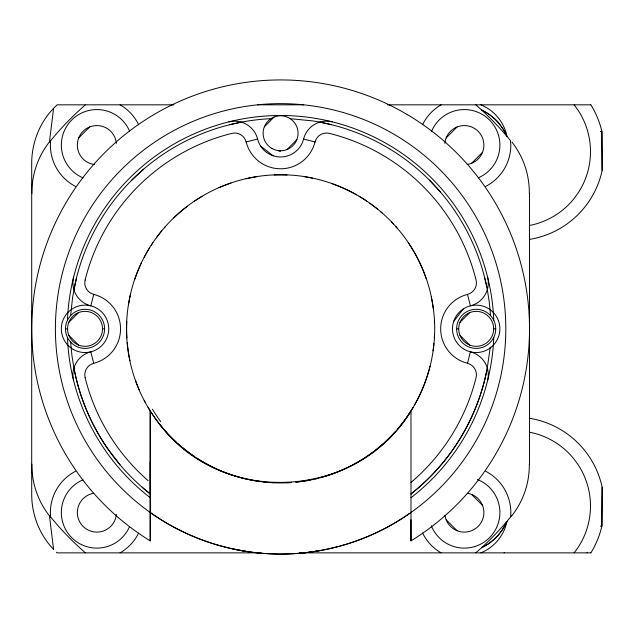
<?xml version="1.0" encoding="UTF-8"?>
<svg xmlns="http://www.w3.org/2000/svg" width="634" height="634" viewBox="0 0 634 634"><rect width="100%" height="100%" fill="white"/><g stroke="black" fill="none" stroke-linecap="round" stroke-linejoin="round"><path stroke-width="0.95" d="M150.226 540.873L150.226 410.959L150.226 540.873A248.908 248.908 0 0 1 91.423 167.091A248.908 248.908 0 0 1 469.802 167.099A248.908 248.908 0 0 1 410.983 540.873L410.983 519.698M150.226 493.434L150.226 461.711M410.983 540.873L410.983 410.967C357.37 499.98 221.401 507.675 158.968 423.425M67.426 320.336L67.886 312.475A213.349 213.349 0 0 1 280.608 115.491A213.349 213.349 0 0 1 493.331 312.475L493.791 320.336M493.791 337.351L493.331 345.205A213.349 213.349 0 0 1 410.983 497.722M70.636 315.605L72.617 297.211L76.5 277.843M490.201 347.067L490.153 347.638M85.408 104.824A297.132 297.132 0 0 0 50.601 140.732L50.387 145.123A46.496 46.496 0 0 0 75.533 186.428M490.122 348.018L487.158 368.845M529.517 239.39A88.895 88.895 0 0 0 602.149 170.57L601.888 131.531A88.895 88.895 0 0 0 590.864 104.824M173.89 104.824L57.068 104.824L53.589 108.359L49.42 142.182L50.601 140.732M529.517 418.289A88.895 88.895 0 0 1 602.149 487.11L601.864 526.188L600.335 526.188M486.944 369.955L484.717 379.845A210.385 210.377 -41.1 0 1 419.09 487.221L410.983 493.965A210.385 210.385 0 0 0 487.308 368.037M506.376 522.543L506.843 521.473A297.132 297.132 0 0 1 481.491 547.784L475.809 552.864M505.877 523.605L502.413 529.691L498.166 535.239A16.112 5.032 -46.1 0 1 494.94 538.591L488.6 543.71L481.491 547.784A51.386 51.386 0 0 0 506.843 521.473M453.611 321.589L463.2 309.004M574.135 552.864L578.153 547.316A75.2 75.2 0 0 0 578.153 464.77L573.659 458.628A75.2 75.2 0 0 0 529.517 432.206M511.796 515.497L510.838 516.678M510.766 516.765L510.83 512.557A46.496 46.496 0 0 0 485.684 471.26M510.394 517.225L507.002 521.283A43.556 43.556 0 0 1 480.857 552.864M53.589 108.359C39.387 122.917 31.645 143.268 31.7 163.532L31.7 494.155C31.637 514.523 39.466 534.977 53.803 549.551M78.703 137.927L89.695 126.943M68.781 322.405L78.6 312.586M264.338 126.84L274.157 117.013M287.028 149.529L296.847 139.71M446.146 137.927L457.13 126.943M471.522 163.31L482.514 152.326M459.927 322.405L469.746 312.586M504.149 552.864L504.585 552.42M131.832 180.088L143.688 169.104M413.241 480.532L410.983 482.482M410.356 512.914L410.983 512.47A225.205 225.205 0 0 0 378.205 125.889A225.205 225.205 0 0 0 55.768 341.655A225.205 225.205 0 0 0 400.633 519.397L401.956 518.557M410.547 512.779L402.614 518.136M409.722 513.358L405.871 515.997M405.229 516.425L403.921 517.281M402.844 517.986C373.157 537.196 338.889 549.258 303.71 552.856M329.426 133.386A11.784 11.784 0 0 0 315.106 141.968L303.575 139.06A23.704 23.704 0 0 1 257.602 139.068L246.111 141.961A11.784 11.784 0 0 0 231.751 133.394A201.374 201.374 0 0 0 85.107 280.054M229.587 124.74L241.38 122.148M320.368 550.51L312.094 551.834M302.933 481.301L301.816 481.468M310.898 552C254.9 559.79 196.215 545.383 150.226 512.462M301.301 553.094L302.513 552.983M257.531 104.824L303.686 104.824M387.326 104.824L590.848 104.824M600.335 131.492L601.864 131.492L602.126 170.586M65.484 328.84L67.553 328.84M102.518 328.84A17.483 17.483 0 0 1 76.294 343.985A17.483 17.483 0 0 1 76.294 313.703A17.483 17.483 0 0 1 102.518 328.84L104.594 328.84A19.559 19.559 0 0 1 75.256 345.784A19.559 19.559 0 0 1 75.256 311.904A19.559 19.559 0 0 1 104.594 328.84M456.623 328.84L458.699 328.84M493.664 328.84A17.483 17.483 0 0 0 467.44 313.703A17.483 17.483 0 0 0 467.44 343.985A17.483 17.483 0 0 0 493.664 328.84L495.733 328.84A19.559 19.559 0 0 0 466.402 311.904A19.559 19.559 0 0 0 466.402 345.784A19.559 19.559 0 0 0 495.733 328.84M260.843 552.864L57.068 552.864L56.418 552.206M299.383 552.864L590.848 552.864M290.214 118.677L312.522 120.888A210.385 210.385 0 0 1 487.308 289.643L489.297 302.196L490.581 315.605M249.344 551.865L250.533 552.032M246.959 551.517L248.148 551.699M244.589 551.144L245.778 551.334M243.401 550.954L232.765 548.909M319.798 122.14L331.59 124.724M260.614 146.034L273.096 155.766M142.127 487.229L150.226 493.957A210.385 210.385 0 0 1 73.909 368.037L71.919 355.492L70.636 342.075M475.809 104.824L481.491 109.904A297.132 297.132 0 0 1 506.843 136.215L503.047 128.971L498.166 122.449A16.112 5.032 46.1 0 0 494.94 119.097L488.6 113.977L481.491 109.904A51.386 51.386 0 0 1 506.843 136.215M148.118 480.651L147.976 480.532A201.374 201.374 0 0 1 85.115 377.69M459.927 335.275L469.746 345.102M471.522 494.377L482.514 505.361M446.146 519.761L457.13 530.745M68.781 335.275L78.6 345.102M429.369 180.072L440.345 191.928M507.462 136.936L507.002 136.397A43.556 43.556 0 0 0 480.857 104.824M507.913 137.475L509.047 138.83M119.937 464.659L107.677 448.666A210.385 210.353 73.2 0 1 76.516 379.837L73.909 368.053M509.498 139.377L509.95 139.916M510.394 140.463L510.83 145.123A46.496 46.496 0 0 1 485.684 186.428M85.408 552.864A297.132 297.132 0 0 1 50.601 516.948L49.42 515.505L53.589 549.329M574.135 104.824L578.153 110.371A75.2 75.2 0 0 1 578.153 192.918L573.659 199.052A75.2 75.2 0 0 1 529.517 225.482M484.717 277.843L486.167 284.04M486.302 284.666L486.5 285.577M486.619 286.156L486.785 286.98M602.149 487.11L601.896 526.069A88.895 88.895 0 0 1 590.864 552.864M50.601 516.948L50.387 512.557A46.496 46.496 0 0 1 75.533 471.26M67.426 337.351L67.886 345.205A213.349 213.349 0 0 0 150.226 497.714M529.517 193.521L529.517 464.167M160.735 421.665A180.135 153.539 -75 0 1 152.398 409.144M444.846 143.371A19.559 19.559 0 0 1 464.579 125.572A19.559 19.559 0 0 1 483.845 143.87A19.559 19.559 0 0 1 467.084 164.483M94.593 164.547A19.551 19.551 0 0 1 77.356 144.172A19.551 19.551 0 0 1 96.487 125.572A19.551 19.551 0 0 1 116.363 143.371M291.386 482.553A154.086 154.086 0 0 1 141.493 262.587A154.086 154.086 0 0 1 406.743 240.334A154.086 154.086 0 0 1 295.595 482.197M126.8 321.493A153.872 153.872 0 0 0 126.634 328.84A153.872 153.872 0 0 0 126.895 338.025M128.464 305.057A153.872 153.872 0 0 1 130.549 294.231M134.812 279.214A153.872 153.872 0 0 1 141.358 263.047M144.259 257.23A153.872 153.872 0 0 1 149.648 247.783M151.233 245.279A153.872 153.872 0 0 1 152.865 242.798M156.273 237.94A153.872 153.872 0 0 1 161.725 230.911M164.285 227.891A153.872 153.872 0 0 1 165.593 226.401M173.819 217.858A153.872 153.872 0 0 1 187.331 206.28M194.567 201.097A153.872 153.872 0 0 1 202.088 196.342M218.992 187.696A153.872 153.872 0 0 1 230.982 183.052M246 178.78A153.872 153.872 0 0 1 256.818 176.696M274.181 174.992A153.872 153.872 0 0 1 280.608 174.865A153.872 153.872 0 0 1 287.036 174.992M274.181 482.688A153.872 153.872 0 0 1 269.593 482.434M265.02 482.038A153.872 153.872 0 0 1 263.189 481.848M259.552 481.388A153.872 153.872 0 0 1 197.039 458.224M194.567 456.583A153.872 153.872 0 0 1 182.679 447.723M180.405 445.813A153.872 153.872 0 0 1 178.17 443.863M175.975 441.866A153.872 153.872 0 0 1 148.11 407.369M145.186 402.202A153.872 153.872 0 0 1 144.259 400.458M139.456 390.457A153.872 153.872 0 0 1 135.414 380.202M129.954 360.762A153.872 153.872 0 0 1 127.236 342.606M304.399 176.696A153.872 153.872 0 0 1 312.522 178.186M331.97 183.654A153.872 153.872 0 0 1 356.562 194.86M359.129 196.342A153.872 153.872 0 0 1 366.65 201.097M369.907 203.348A153.872 153.872 0 0 1 377.777 209.339M380.812 211.875A153.872 153.872 0 0 1 382.31 213.167M391.598 222.051A153.872 153.872 0 0 1 393.635 224.206M395.624 226.401A153.872 153.872 0 0 1 396.932 227.891M408.351 242.798A153.872 153.872 0 0 1 426.405 279.214M431.263 296.926A153.872 153.872 0 0 1 433.276 308.695M434.369 320.582A153.872 153.872 0 0 1 434.496 323.332M278.841 151.185A177.544 177.544 0 0 1 280.608 151.177M422.569 124.676A46.496 46.496 0 0 1 441.129 104.824M120.088 104.824A46.496 46.496 0 0 1 138.648 124.676M31.898 193.513A81.675 81.675 0 0 1 49.294 142.079M467.884 493.331A19.559 19.559 0 0 1 483.829 514.023A19.559 19.559 0 0 1 464.976 532.108A19.559 19.559 0 0 1 444.965 515.315M116.371 514.317A19.559 19.559 0 0 1 96.907 532.116A19.559 19.559 0 0 1 77.419 514.356A19.559 19.559 0 0 1 93.333 493.331M434.496 334.356A153.872 153.872 0 0 1 434.322 338.025M433.894 343.517A153.872 153.872 0 0 1 433.03 350.816M430.026 366.135A153.872 153.872 0 0 1 414.596 404.801M413.106 407.369A153.872 153.872 0 0 1 397.581 429.044M394.966 432.016A153.872 153.872 0 0 1 321.454 477.331M317.008 478.48A153.872 153.872 0 0 1 315.217 478.9M310.723 479.867A153.872 153.872 0 0 1 296.197 482.038M289.786 482.553A153.872 153.872 0 0 1 287.036 482.688M441.129 552.864A46.496 46.496 0 0 1 422.569 533.012M138.648 533.012A46.496 46.496 0 0 1 120.088 552.864M587.425 552.285A85.677 85.677 0 0 1 587.044 552.864M49.294 515.608A81.675 81.675 0 0 1 31.898 464.175M228.882 121.863A23.704 23.704 0 0 1 257.602 139.068M303.575 139.06A23.704 23.704 0 0 1 332.311 121.855M487.594 277.121A23.704 23.704 0 0 1 470.388 305.857L467.496 294.358A11.784 11.784 0 0 0 476.063 280.006A201.453 201.453 0 0 0 329.458 133.394M487.594 380.566A23.704 23.704 0 0 0 470.388 351.83L467.496 363.322A11.784 11.784 0 0 1 476.063 377.682A201.453 201.453 0 0 1 413.233 480.524M73.623 380.566A23.704 23.704 0 0 1 90.828 351.83L93.729 363.322A11.784 11.784 0 0 0 85.154 377.682M73.623 277.121A23.704 23.704 0 0 0 90.828 305.857L93.729 294.358A11.784 11.784 0 0 1 85.154 280.006M73.909 289.643A210.385 210.385 0 0 1 270.964 118.677M93.713 294.414A35.409 35.409 0 0 1 120.531 328.84A35.409 35.409 0 0 1 93.713 363.274M467.504 363.274A35.409 35.409 0 0 1 440.685 328.84A35.409 35.409 0 0 1 467.504 294.414M315.019 141.945A35.409 35.409 0 0 1 280.593 168.771A35.409 35.409 0 0 1 246.166 141.945M431.603 131.214A35.559 35.559 0 0 1 489.472 119.984A35.559 35.559 0 0 1 478.242 177.845M82.975 177.845A35.559 35.559 0 0 1 71.745 119.984A35.559 35.559 0 0 1 129.613 131.214M511.931 142.079A81.675 81.675 0 0 1 529.311 193.513M477.418 479.502A35.559 35.559 0 0 1 489.472 537.703A35.559 35.559 0 0 1 431.263 525.649M129.613 526.474A35.559 35.559 0 0 1 71.745 537.703A35.559 35.559 0 0 1 82.975 479.835M529.311 464.167A81.675 81.675 0 0 1 511.931 515.601M271.851 148.411A17.483 17.483 0 0 0 298.075 133.275A17.483 17.483 0 0 0 271.851 118.13A17.483 17.483 0 0 0 271.851 148.411M464.326 349.374A23.704 23.704 0 0 0 499.885 328.84A23.704 23.704 0 0 0 464.326 308.314A23.704 23.704 0 0 0 464.326 349.374M73.187 349.374A23.704 23.704 0 0 0 108.747 328.84A23.704 23.704 0 0 0 73.187 308.314A23.704 23.704 0 0 0 73.187 349.374"/></g></svg>
